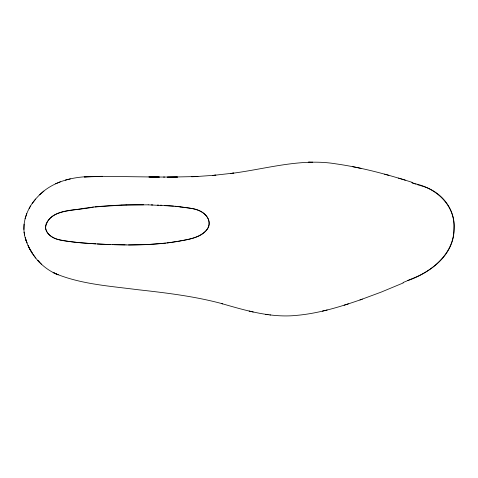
<?xml version="1.0" encoding="UTF-8"?>
<svg xmlns="http://www.w3.org/2000/svg" width="478" height="478" viewBox="0 0 478 478"><rect width="100%" height="100%" fill="white"/><g stroke="black" fill="none" stroke-linecap="round" stroke-linejoin="round"><path stroke-width="0.72" d="M151.873 176.974L148.885 176.956L153.994 177.009L101.521 176.316L92.762 176.555L102.244 176.406L84.259 176.956L93.867 176.525C73.576 176.292 51.69 181.323 37.571 196.912C26.678 208.091 20.363 225.084 26.021 240.303L25.226 237.638L26.977 242.991L26.045 240.362C31.172 255.724 43.032 268.851 58.173 274.82L53.154 272.484L55.663 273.727M24.085 224.116L23.936 229.506M25.053 218.781L26.774 213.529M29.146 208.474L30.568 206.006M32.151 203.598L35.659 199.039M39.608 194.851L43.922 191.063M410.835 279.146C432.034 271.265 453.473 254.631 454.034 230.073C455.994 208.551 440.489 190.232 419.935 185.488M55.591 183.785L60.353 181.777M403.289 282.922L381.014 292.172L359.952 299.969M407.615 280.544L410.19 279.427M407.585 280.682C430.427 272.908 454.775 253.842 453.975 227.624C454.996 205.57 436.653 188.619 415.884 183.911M403.026 282.54L406.945 280.95M362.372 299.126C341.161 306.523 319.459 313.287 296.987 315.343C271.187 318.115 245.961 310.563 221.469 303.524L222.694 303.835C194.54 296.199 165.519 292.781 136.6 289.572C109.348 286.005 81.254 284.243 55.597 273.691M344.118 305.203L348.426 303.847M70.386 178.868L65.313 180.134M327.179 309.983L322.357 311.148M178.527 241.336C189.282 238.916 203.694 237.913 208.743 226.357C211.527 215.936 199.685 208.868 190.662 208.426M128.48 244.969C142.803 244.999 157.143 244.306 171.345 242.412C183.146 240.093 196.942 239.711 205.97 230.76C209.071 227.976 209.956 223.238 208.438 219.426C203.783 208.838 190.591 208.223 180.672 206.902M177.117 241.563L166.983 242.938M93.401 207.022C78.302 211.109 48.541 207.153 45.518 227.839C46.671 236.317 56.213 239.639 63.568 240.709C74.227 242.34 84.994 243.129 95.743 243.846M165.549 243.117L147.571 244.533L126.879 244.963M95.08 206.944L121.215 205.158M195.203 176.627L215.853 175.169L212.818 175.432L233.76 173.084L230.486 173.526C265.433 169.23 300.501 157.943 335.962 163.858C361.93 167.551 387.353 174.428 412.305 182.393M191.564 176.776L197.964 176.513L167.288 177.159L177.547 177.063L154.197 177.021L159.389 177.045L156.294 177.015M121.215 205.116L126.12 204.984M126.138 204.96L148.222 204.829M312.72 162.161L308.232 162.221L310.174 162.197M143.567 204.781C123.641 204.769 103.642 205.355 83.913 208.342C71.108 211.079 52.98 209.985 46.241 223.596C43.104 231.298 51.176 237.901 58.035 239.472C75.847 243.344 94.184 243.726 112.324 244.682M150.976 176.962L157.28 177.015M163.512 177.051L164.569 177.057M126.867 244.909L112.264 244.628M125.26 244.897L113.901 244.682M148.21 204.835L173.472 206.096M151.293 204.895L152.823 204.931M110.681 244.622L97.345 243.989M157.387 205.08L158.893 205.14M160.369 205.199L161.857 205.271M164.832 205.438L176.328 206.382L190.608 208.312M174.954 206.245L180.732 206.89M269.867 314.924L270.584 315.002M265.607 314.375L268.092 314.709M361.015 168.376L352.597 166.643M253.25 312.032L249.157 311.059M388.859 175.348L384.593 174.177M398.497 178.097L405.266 180.134M411.791 182.65L415.203 183.701M412.562 183.098L415.98 184.167M417.3 184.604L419.278 185.267M39.62 262.47L37.643 260.337L41.7 264.465M35.784 258.126L32.385 253.418M32.355 253.364L29.391 248.273L32.355 253.364M29.349 248.207L28.094 245.644L29.349 248.207M24.605 234.907L24.163 232.2L24.605 234.907"/></g></svg>
